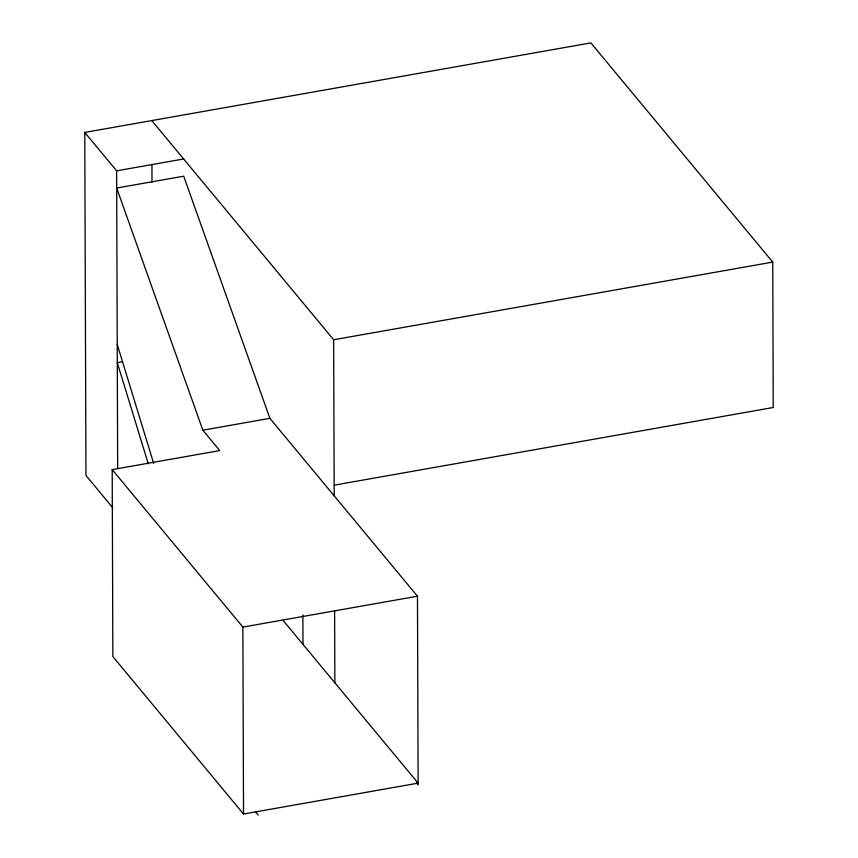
<?xml version="1.0" encoding="UTF-8"?>
<svg xmlns="http://www.w3.org/2000/svg" width="858" height="858" viewBox="0 0 858 858"><rect width="100%" height="100%" fill="white"/><g stroke="black" fill="none" stroke-linecap="round" stroke-linejoin="round"><path stroke-width="1.29" d="M112.784 507.797L85.961 475.471L84.76 132.432L590.862 42.9L772.736 262.087L773.24 407.496L334.17 485.167M84.76 132.432L116.624 170.828L183.655 158.977M122.544 361.733L117.289 362.655L148.295 463.91M151.791 120.57L333.655 339.757L772.736 262.087M269.884 418.339L183.709 176.19L116.677 188.041L202.853 430.201L269.884 418.339L417.471 596.213L418.125 784.909L416.43 782.861M282.915 620.184L418.114 783.14L243.522 814.028L112.859 656.542L112.205 469.616L219.766 450.579L202.853 430.201M112.205 469.616L242.878 627.091L417.471 596.213M255.545 811.904L258.204 815.1M117.224 344.401L153.679 463.417M333.655 339.757L334.202 495.86M334.609 610.692L334.856 682.796M302.895 615.025L302.992 644.401M242.878 627.091L243.522 814.028M151.941 164.79L152.005 182.218M116.624 170.828L117.664 468.371"/></g></svg>
